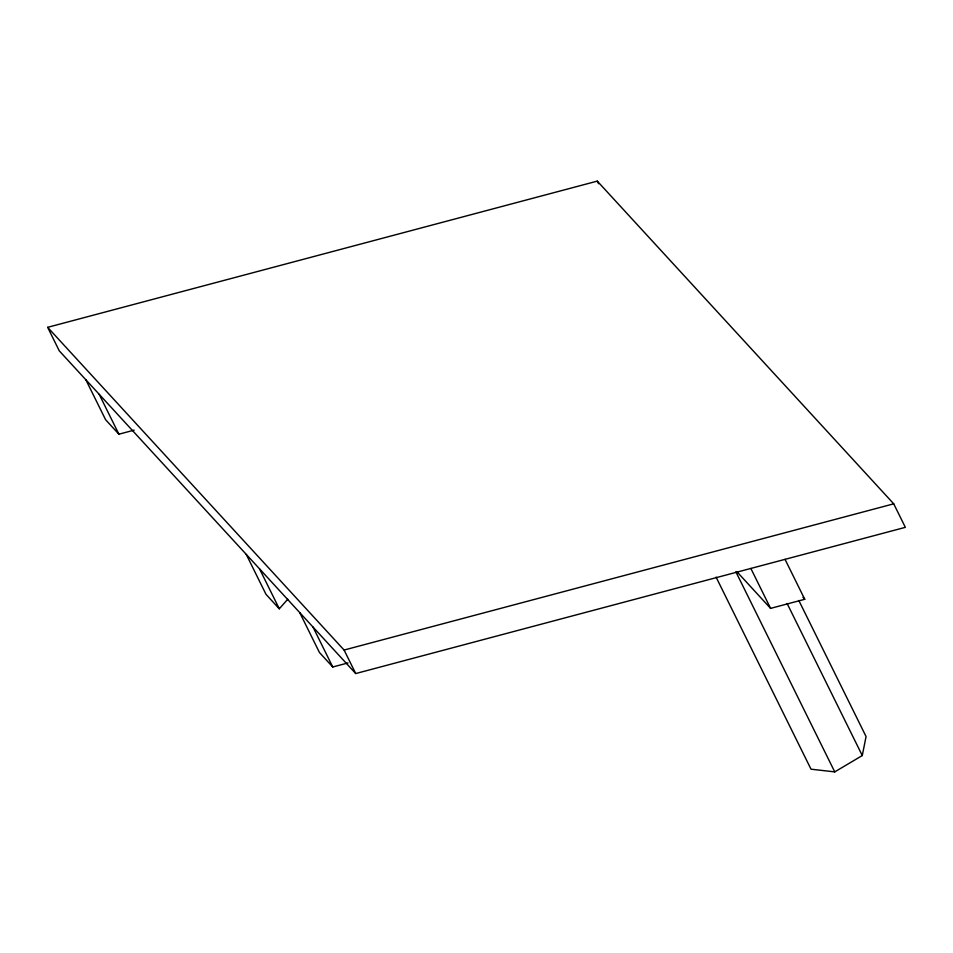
<?xml version="1.0" encoding="UTF-8"?>
<svg xmlns="http://www.w3.org/2000/svg" width="953" height="953" viewBox="0 0 953 953"><rect width="100%" height="100%" fill="white"/><g stroke="black" fill="none" stroke-linecap="round" stroke-linejoin="round"><path stroke-width="1.43" d="M716.072 577.101L811.015 769.19L834.745 771.882L862.274 755.55L866.063 736.538L798.817 600.473M246.255 554.396L265.994 594.327L279.289 608.8L287.77 599.223M47.65 327.332L597.281 181.118L893.723 503.827L905.35 527.343L355.719 673.557L59.277 350.847L47.65 327.332L344.093 650.041L355.719 673.557M85.865 379.794L105.604 419.725L118.899 434.199L134.182 430.125M344.093 650.041L893.723 503.827M299.718 612.588L319.458 652.519L332.752 666.993L348.036 662.931M736.788 571.574L770.584 608.371L804.761 599.282L785.034 559.351M802.986 597.34L804.761 599.282M597.281 181.118L598.579 183.726M787.118 603.487L862.274 755.55M750.857 568.441L770.584 608.371M735.859 571.788L834.745 771.882M313.013 627.062L332.752 666.993M259.55 568.87L279.289 608.8M99.16 394.268L118.899 434.199"/></g></svg>
